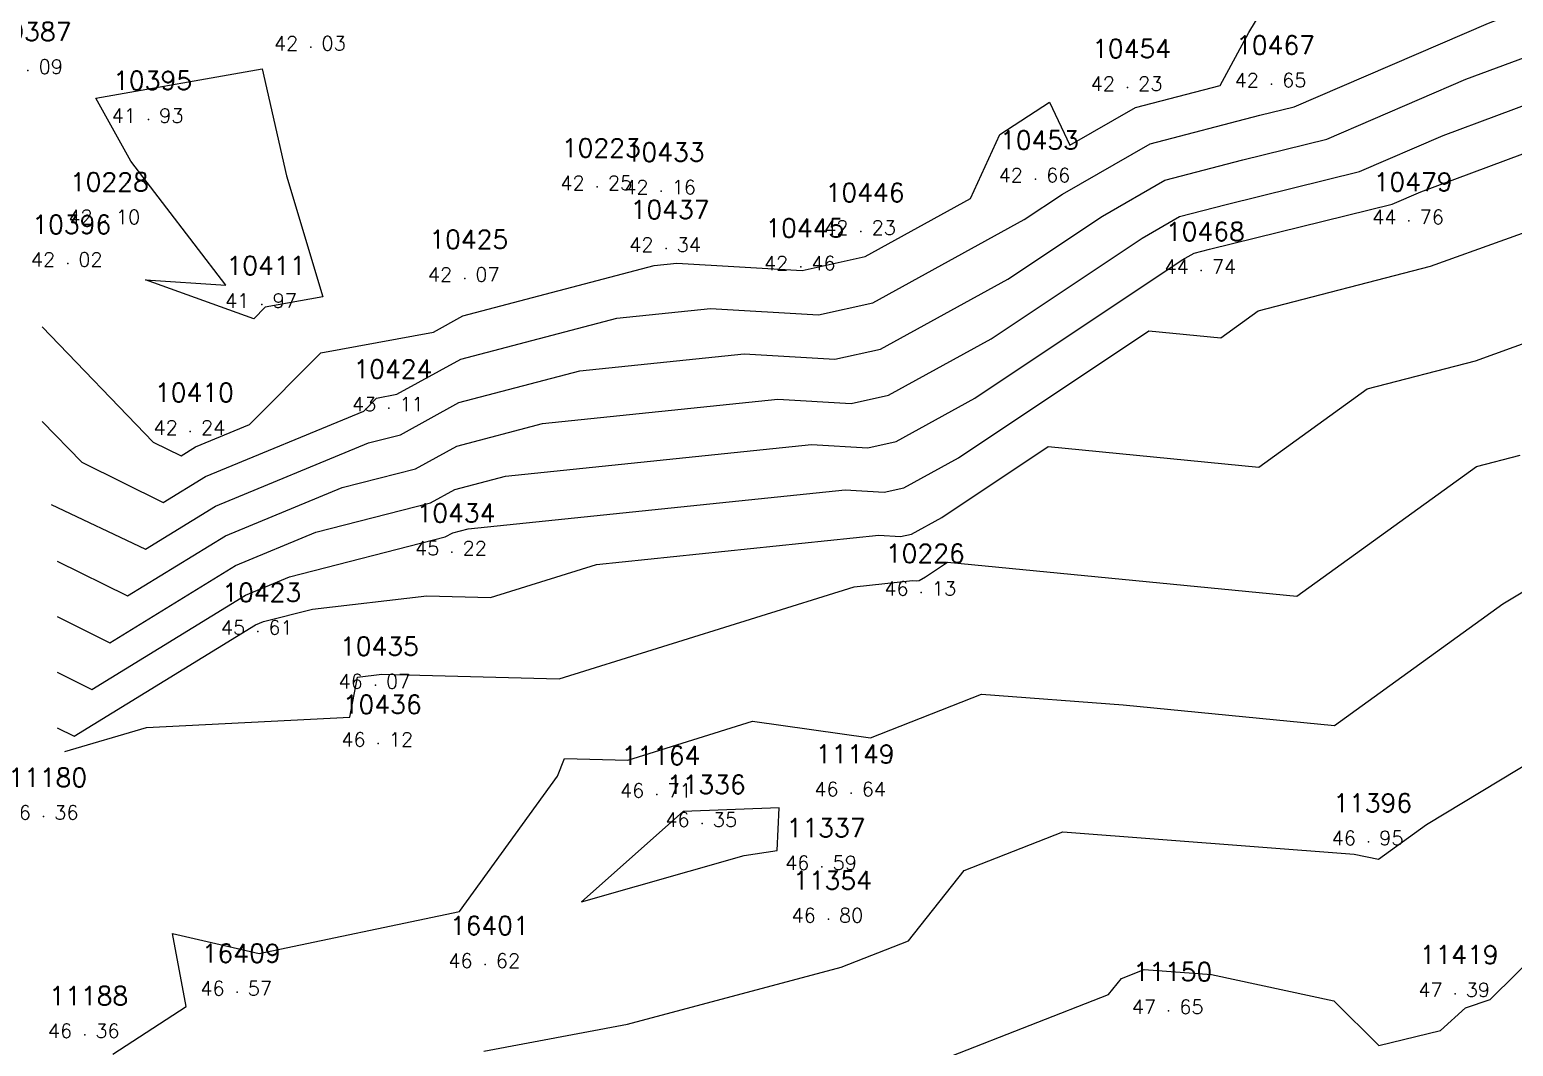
# Model space of a CAD drawing. Header units: millimetres. Extents: x 1412565 to 1412813, y 4931476 to 4931699.
# Drawn here: x 1412588.55 to 1412609.48, y 4931643.51 to 4931657.85 of the extents above; entities that cross this region are included whole.
import ezdxf
from ezdxf.enums import TextEntityAlignment as Align

# ---------------------------------------------------------------- set-up
doc = ezdxf.new("R2010")
doc.units = ezdxf.units.MM
for name, color, linetype in [('CIVIL', 50, 'Continuous'), ('CIVIL-DRAW', 80, 'Continuous'), ('CIVIL-NONAME', 130, 'Continuous'), ('CIVIL-TEXT', 240, 'Continuous'), ('CIVIL-Z', 50, 'Continuous'), ('Tcontours0', 7, 'Continuous'), ('Tcontours1', 7, 'Continuous'), ('Tcontours2', 7, 'Continuous')]:
    doc.layers.add(name, color=color, linetype=linetype)
doc.styles.add('CIVILCADMAIN', font='TXT.SHX')
doc.styles.get("Standard").update_dxf_attribs({"font": 'arial.ttf'})

# ---------------------------------------------------------------- blocks, each defined once
blk = doc.blocks.new('CIVIL-ZZ')
at = {"layer": 'CIVIL-DRAW'}
blk.add_point((0, 0), dxfattribs=at)
at = {"layer": 'CIVIL-NONAME'}
blk.add_attdef('NAME', text='', height=1.8, dxfattribs=at).set_placement((0, 2.1), align=Align.CENTER)
at = {"layer": 'CIVIL-TEXT', "flags": 8}
blk.add_attdef('TEXT', text='', height=2, dxfattribs=at).set_placement((0.2, -3.3), align=Align.CENTER)
at = {"layer": 'CIVIL-Z'}
blk.add_attdef('Z1', text='', height=1.6, dxfattribs=at).set_placement((-0.75, -0.225), align=Align.RIGHT)
blk.add_attdef('Z2', (0.75, -0.225), '', height=1.6, dxfattribs=at)

msp = doc.modelspace()

# ---------------------------------------------------------------- linework, layer by layer
at = {"layer": 'Tcontours0', "elevation": 45}
msp.add_lwpolyline([(1412588.942, 4931648.785), (1412589.433, 4931648.542), (1412591.598, 4931649.87), (1412592.221, 4931650.129), (1412594.417, 4931650.692), (1412594.523, 4931650.75), (1412594.741, 4931650.807), (1412600.057, 4931651.356), (1412600.607, 4931651.323), (1412600.884, 4931651.385), (1412601.654, 4931651.809), (1412604.341, 4931653.601), (1412605.358, 4931653.502), (1412605.881, 4931653.88), (1412608.314, 4931654.511), (1412610.412, 4931655.262)], dxfattribs=at)
at = {"layer": 'Tcontours1'}
for points, elevation in [([(1412588.73, 4931652.323), (1412589.29, 4931651.745), (1412590.438, 4931651.178), (1412591.034, 4931651.544), (1412593.266, 4931652.468), (1412593.447, 4931652.651), (1412593.733, 4931652.704), (1412594.637, 4931653.2), (1412596.838, 4931653.779), (1412598.157, 4931653.915), (1412599.68, 4931653.825), (1412600.448, 4931653.995), (1412602.582, 4931655.169), (1412603.122, 4931655.529), (1412604.359, 4931656.239), (1412605.904, 4931656.64), (1412606.392, 4931656.76), (1412609.132, 4931657.94), (1412609.351, 4931658.022), (1412609.531, 4931658.125)], 43), ([(1412589.486, 4931656.882), (1412591.833, 4931657.294), (1412592.175, 4931655.785), (1412592.688, 4931654.081), (1412591.877, 4931653.932), (1412591.718, 4931653.771), (1412590.186, 4931654.318), (1412591.32, 4931654.242), (1412589.979, 4931655.991), (1412589.486, 4931656.882)], 42), ([(1412588.942, 4931650.351), (1412589.936, 4931649.86), (1412591.316, 4931650.707), (1412592.961, 4931651.389), (1412593.995, 4931651.654), (1412594.58, 4931651.975), (1412595.789, 4931652.293), (1412599.107, 4931652.636), (1412600.143, 4931652.574), (1412600.666, 4931652.69), (1412602.118, 4931653.489), (1412604.247, 4931654.909), (1412604.773, 4931655.211), (1412605.431, 4931655.381), (1412607.311, 4931655.845), (1412608.494, 4931656.355), (1412610.006, 4931656.917)], 44), ([(1412589.05, 4931647.667), (1412590.2, 4931648.003), (1412593.07, 4931648.152), (1412593.177, 4931648.716), (1412593.519, 4931648.755), (1412596.023, 4931648.69), (1412600.184, 4931649.991), (1412601.007, 4931650.076), (1412601.07, 4931650.073), (1412601.102, 4931650.08), (1412601.19, 4931650.128), (1412601.499, 4931650.335), (1412606.426, 4931649.855), (1412608.962, 4931651.686), (1412609.58, 4931651.846)], 46), ([(1412594.959, 4931643.438), (1412596.987, 4931643.822), (1412600.002, 4931644.626), (1412600.949, 4931644.996), (1412601.737, 4931645.986), (1412603.128, 4931646.533), (1412607.239, 4931646.22), (1412607.579, 4931646.147), (1412608.257, 4931646.637), (1412610.319, 4931647.882), (1412610.838, 4931647.887), (1412614.509, 4931648.284), (1412614.779, 4931648.91), (1412615.931, 4931648.896), (1412616.338, 4931648.819), (1412616.742, 4931648.995), (1412617.381, 4931648.639), (1412619.401, 4931648.888), (1412620.823, 4931648.377), (1412620.916, 4931648.38), (1412621.26, 4931648.52), (1412624.083, 4931649.658), (1412624.495, 4931649.699), (1412626.968, 4931649.643)], 47)]:
    msp.add_lwpolyline(points, dxfattribs=dict(at, elevation=elevation))
at = {"layer": 'Tcontours2'}
for points, elevation in [([(1412588.728, 4931653.654), (1412590.297, 4931652.031), (1412590.689, 4931651.837), (1412590.893, 4931651.962), (1412591.657, 4931652.279), (1412592.662, 4931653.291), (1412594.248, 4931653.583), (1412594.665, 4931653.813), (1412597.362, 4931654.522), (1412597.682, 4931654.555), (1412599.449, 4931654.45), (1412600.339, 4931654.648), (1412601.825, 4931655.465), (1412602.24, 4931656.369), (1412602.939, 4931656.825), (1412603.224, 4931656.22), (1412604.152, 4931656.752), (1412605.345, 4931657.062), (1412605.752, 4931657.808), (1412606.099, 4931658.387)], 42.5), ([(1412588.859, 4931651.148), (1412590.187, 4931650.519), (1412591.175, 4931651.126), (1412593.331, 4931652.019), (1412593.785, 4931652.135), (1412594.608, 4931652.588), (1412596.314, 4931653.036), (1412598.632, 4931653.276), (1412599.912, 4931653.199), (1412600.557, 4931653.342), (1412602.35, 4931654.329), (1412603.685, 4931655.219), (1412604.566, 4931655.725), (1412605.667, 4931656.01), (1412606.852, 4931656.303), (1412608.813, 4931657.148), (1412609.678, 4931657.47)], 43.5), ([(1412588.942, 4931649.568), (1412589.685, 4931649.201), (1412591.457, 4931650.289), (1412592.591, 4931650.759), (1412594.206, 4931651.173), (1412594.551, 4931651.362), (1412595.265, 4931651.55), (1412599.582, 4931651.996), (1412600.375, 4931651.949), (1412600.775, 4931652.037), (1412601.886, 4931652.649), (1412604.81, 4931654.599), (1412604.981, 4931654.697), (1412605.194, 4931654.752), (1412607.771, 4931655.388), (1412608.176, 4931655.562), (1412610.333, 4931656.365)], 44.5), ([(1412588.942, 4931648.002), (1412589.182, 4931647.883), (1412591.739, 4931649.452), (1412591.851, 4931649.499), (1412592.543, 4931649.676), (1412594.154, 4931649.861), (1412595.053, 4931649.837), (1412596.547, 4931650.305), (1412600.532, 4931650.716), (1412600.838, 4931650.698), (1412600.993, 4931650.732), (1412601.422, 4931650.968), (1412602.92, 4931651.968), (1412605.892, 4931651.678), (1412607.422, 4931652.783), (1412608.947, 4931653.178), (1412610.262, 4931653.649)], 45.5), ([(1412589.726, 4931643.398), (1412590.763, 4931644.07), (1412590.57, 4931645.097), (1412591.79, 4931644.816), (1412594.618, 4931645.409), (1412596.001, 4931647.316), (1412596.097, 4931647.565), (1412596.993, 4931647.542), (1412598.751, 4931648.092), (1412600.412, 4931647.857), (1412601.98, 4931648.474), (1412603.977, 4931648.322), (1412606.959, 4931648.031), (1412609.336, 4931649.747), (1412610.085, 4931650.199)], 46.5), ([(1412596.34, 4931645.544), (1412598.633, 4931646.2), (1412599.096, 4931646.269), (1412599.126, 4931646.872), (1412597.773, 4931646.821), (1412596.34, 4931645.544)], 46.5), ([(1412600.457, 4931642.94), (1412603.773, 4931644.238), (1412603.955, 4931644.466), (1412604.276, 4931644.592), (1412605.224, 4931644.52), (1412606.951, 4931644.148), (1412607.584, 4931643.521), (1412608.456, 4931643.731), (1412608.808, 4931644.051), (1412609.153, 4931644.169), (1412610.633, 4931645.625)], 47.5)]:
    msp.add_lwpolyline(points, dxfattribs=dict(at, elevation=elevation))

# ---------------------------------------------------------------- block references
at = {"layer": 'CIVIL'}
ref = msp.add_blockref('CIVIL-ZZ', (1412592.52, 4931657.6, 42.03), dxfattribs=dict(at, xscale=0.2, yscale=0.2))
ref.add_attrib('Z2', '03', (1412592.67, 4931657.555), dxfattribs={"layer": 'CIVIL-Z', "height": 0.2, "style": 'CIVILCADMAIN'})
ref.add_attrib('Z1', '42', (1412592, 4931657.555), dxfattribs={"layer": 'CIVIL-Z', "height": 0.2, "style": 'CIVILCADMAIN'})
ref.add_attrib('NAME', '10225', (1412592.02, 4931658.02), dxfattribs={"layer": 'CIVIL-NONAME', "height": 0.26, "style": 'CIVILCADMAIN'})
ref = msp.add_blockref('CIVIL-ZZ', (1412588.53, 4931657.27, 42.09), dxfattribs=dict(at, xscale=0.2, yscale=0.2))
ref.add_attrib('Z2', '09', (1412588.68, 4931657.225), dxfattribs={"layer": 'CIVIL-Z', "height": 0.2, "style": 'CIVILCADMAIN'})
ref.add_attrib('Z1', '42', (1412588.01, 4931657.225), dxfattribs={"layer": 'CIVIL-Z', "height": 0.2, "style": 'CIVILCADMAIN'})
ref.add_attrib('NAME', '10387', (1412588.03, 4931657.69), dxfattribs={"layer": 'CIVIL-NONAME', "height": 0.26, "style": 'CIVILCADMAIN'})
ref = msp.add_blockref('CIVIL-ZZ', (1412604.04, 4931657.03, 42.23), dxfattribs=dict(at, xscale=0.2, yscale=0.2))
ref.add_attrib('Z2', '23', (1412604.19, 4931656.985), dxfattribs={"layer": 'CIVIL-Z', "height": 0.2, "style": 'CIVILCADMAIN'})
ref.add_attrib('Z1', '42', (1412603.52, 4931656.985), dxfattribs={"layer": 'CIVIL-Z', "height": 0.2, "style": 'CIVILCADMAIN'})
ref.add_attrib('NAME', '10454', (1412603.54, 4931657.45), dxfattribs={"layer": 'CIVIL-NONAME', "height": 0.26, "style": 'CIVILCADMAIN'})
ref = msp.add_blockref('CIVIL-ZZ', (1412606.07, 4931657.08, 42.65), dxfattribs=dict(at, xscale=0.2, yscale=0.2))
ref.add_attrib('Z2', '65', (1412606.22, 4931657.035), dxfattribs={"layer": 'CIVIL-Z', "height": 0.2, "style": 'CIVILCADMAIN'})
ref.add_attrib('Z1', '42', (1412605.55, 4931657.035), dxfattribs={"layer": 'CIVIL-Z', "height": 0.2, "style": 'CIVILCADMAIN'})
ref.add_attrib('NAME', '10467', (1412605.57, 4931657.5), dxfattribs={"layer": 'CIVIL-NONAME', "height": 0.26, "style": 'CIVILCADMAIN'})
ref = msp.add_blockref('CIVIL-ZZ', (1412590.23, 4931656.58, 41.93), dxfattribs=dict(at, xscale=0.2, yscale=0.2))
ref.add_attrib('Z2', '93', (1412590.38, 4931656.535), dxfattribs={"layer": 'CIVIL-Z', "height": 0.2, "style": 'CIVILCADMAIN'})
ref.add_attrib('Z1', '41', (1412589.71, 4931656.535), dxfattribs={"layer": 'CIVIL-Z', "height": 0.2, "style": 'CIVILCADMAIN'})
ref.add_attrib('NAME', '10395', (1412589.73, 4931657), dxfattribs={"layer": 'CIVIL-NONAME', "height": 0.26, "style": 'CIVILCADMAIN'})
ref = msp.add_blockref('CIVIL-ZZ', (1412602.74, 4931655.74, 42.66), dxfattribs=dict(at, xscale=0.2, yscale=0.2))
ref.add_attrib('Z2', '66', (1412602.89, 4931655.695), dxfattribs={"layer": 'CIVIL-Z', "height": 0.2, "style": 'CIVILCADMAIN'})
ref.add_attrib('Z1', '42', (1412602.22, 4931655.695), dxfattribs={"layer": 'CIVIL-Z', "height": 0.2, "style": 'CIVILCADMAIN'})
ref.add_attrib('NAME', '10453', (1412602.24, 4931656.16), dxfattribs={"layer": 'CIVIL-NONAME', "height": 0.26, "style": 'CIVILCADMAIN'})
ref = msp.add_blockref('CIVIL-ZZ', (1412596.56, 4931655.63, 42.25), dxfattribs=dict(at, xscale=0.2, yscale=0.2))
ref.add_attrib('Z2', '25', (1412596.71, 4931655.585), dxfattribs={"layer": 'CIVIL-Z', "height": 0.2, "style": 'CIVILCADMAIN'})
ref.add_attrib('Z1', '42', (1412596.04, 4931655.585), dxfattribs={"layer": 'CIVIL-Z', "height": 0.2, "style": 'CIVILCADMAIN'})
ref.add_attrib('NAME', '10223', (1412596.06, 4931656.05), dxfattribs={"layer": 'CIVIL-NONAME', "height": 0.26, "style": 'CIVILCADMAIN'})
ref = msp.add_blockref('CIVIL-ZZ', (1412597.46, 4931655.57, 42.16), dxfattribs=dict(at, xscale=0.2, yscale=0.2))
ref.add_attrib('Z2', '16', (1412597.61, 4931655.525), dxfattribs={"layer": 'CIVIL-Z', "height": 0.2, "style": 'CIVILCADMAIN'})
ref.add_attrib('Z1', '42', (1412596.94, 4931655.525), dxfattribs={"layer": 'CIVIL-Z', "height": 0.2, "style": 'CIVILCADMAIN'})
ref.add_attrib('NAME', '10433', (1412596.96, 4931655.99), dxfattribs={"layer": 'CIVIL-NONAME', "height": 0.26, "style": 'CIVILCADMAIN'})
ref = msp.add_blockref('CIVIL-ZZ', (1412589.62, 4931655.15, 42.1), dxfattribs=dict(at, xscale=0.2, yscale=0.2))
ref.add_attrib('Z2', '10', (1412589.77, 4931655.105), dxfattribs={"layer": 'CIVIL-Z', "height": 0.2, "style": 'CIVILCADMAIN'})
ref.add_attrib('Z1', '42', (1412589.1, 4931655.105), dxfattribs={"layer": 'CIVIL-Z', "height": 0.2, "style": 'CIVILCADMAIN'})
ref.add_attrib('NAME', '10228', (1412589.12, 4931655.57), dxfattribs={"layer": 'CIVIL-NONAME', "height": 0.26, "style": 'CIVILCADMAIN'})
ref = msp.add_blockref('CIVIL-ZZ', (1412608.01, 4931655.15, 44.76), dxfattribs=dict(at, xscale=0.2, yscale=0.2))
ref.add_attrib('Z2', '76', (1412608.16, 4931655.105), dxfattribs={"layer": 'CIVIL-Z', "height": 0.2, "style": 'CIVILCADMAIN'})
ref.add_attrib('Z1', '44', (1412607.49, 4931655.105), dxfattribs={"layer": 'CIVIL-Z', "height": 0.2, "style": 'CIVILCADMAIN'})
ref.add_attrib('NAME', '10479', (1412607.51, 4931655.57), dxfattribs={"layer": 'CIVIL-NONAME', "height": 0.26, "style": 'CIVILCADMAIN'})
ref = msp.add_blockref('CIVIL-ZZ', (1412600.28, 4931655, 42.23), dxfattribs=dict(at, xscale=0.2, yscale=0.2))
ref.add_attrib('Z2', '23', (1412600.43, 4931654.955), dxfattribs={"layer": 'CIVIL-Z', "height": 0.2, "style": 'CIVILCADMAIN'})
ref.add_attrib('Z1', '42', (1412599.76, 4931654.955), dxfattribs={"layer": 'CIVIL-Z', "height": 0.2, "style": 'CIVILCADMAIN'})
ref.add_attrib('NAME', '10446', (1412599.78, 4931655.42), dxfattribs={"layer": 'CIVIL-NONAME', "height": 0.26, "style": 'CIVILCADMAIN'})
ref = msp.add_blockref('CIVIL-ZZ', (1412597.53, 4931654.76, 42.34), dxfattribs=dict(at, xscale=0.2, yscale=0.2))
ref.add_attrib('Z2', '34', (1412597.68, 4931654.715), dxfattribs={"layer": 'CIVIL-Z', "height": 0.2, "style": 'CIVILCADMAIN'})
ref.add_attrib('Z1', '42', (1412597.01, 4931654.715), dxfattribs={"layer": 'CIVIL-Z', "height": 0.2, "style": 'CIVILCADMAIN'})
ref.add_attrib('NAME', '10437', (1412597.03, 4931655.18), dxfattribs={"layer": 'CIVIL-NONAME', "height": 0.26, "style": 'CIVILCADMAIN'})
ref = msp.add_blockref('CIVIL-ZZ', (1412589.09, 4931654.55, 42.02), dxfattribs=dict(at, xscale=0.2, yscale=0.2))
ref.add_attrib('Z2', '02', (1412589.24, 4931654.505), dxfattribs={"layer": 'CIVIL-Z', "height": 0.2, "style": 'CIVILCADMAIN'})
ref.add_attrib('Z1', '42', (1412588.57, 4931654.505), dxfattribs={"layer": 'CIVIL-Z', "height": 0.2, "style": 'CIVILCADMAIN'})
ref.add_attrib('NAME', '10396', (1412588.59, 4931654.97), dxfattribs={"layer": 'CIVIL-NONAME', "height": 0.26, "style": 'CIVILCADMAIN'})
ref = msp.add_blockref('CIVIL-ZZ', (1412599.43, 4931654.5, 42.46), dxfattribs=dict(at, xscale=0.2, yscale=0.2))
ref.add_attrib('Z2', '46', (1412599.58, 4931654.455), dxfattribs={"layer": 'CIVIL-Z', "height": 0.2, "style": 'CIVILCADMAIN'})
ref.add_attrib('Z1', '42', (1412598.91, 4931654.455), dxfattribs={"layer": 'CIVIL-Z', "height": 0.2, "style": 'CIVILCADMAIN'})
ref.add_attrib('NAME', '10445', (1412598.93, 4931654.92), dxfattribs={"layer": 'CIVIL-NONAME', "height": 0.26, "style": 'CIVILCADMAIN'})
ref = msp.add_blockref('CIVIL-ZZ', (1412605.08, 4931654.45, 44.74), dxfattribs=dict(at, xscale=0.2, yscale=0.2))
ref.add_attrib('Z2', '74', (1412605.23, 4931654.405), dxfattribs={"layer": 'CIVIL-Z', "height": 0.2, "style": 'CIVILCADMAIN'})
ref.add_attrib('Z1', '44', (1412604.56, 4931654.405), dxfattribs={"layer": 'CIVIL-Z', "height": 0.2, "style": 'CIVILCADMAIN'})
ref.add_attrib('NAME', '10468', (1412604.58, 4931654.87), dxfattribs={"layer": 'CIVIL-NONAME', "height": 0.26, "style": 'CIVILCADMAIN'})
ref = msp.add_blockref('CIVIL-ZZ', (1412594.69, 4931654.34, 42.07), dxfattribs=dict(at, xscale=0.2, yscale=0.2))
ref.add_attrib('Z2', '07', (1412594.84, 4931654.295), dxfattribs={"layer": 'CIVIL-Z', "height": 0.2, "style": 'CIVILCADMAIN'})
ref.add_attrib('Z1', '42', (1412594.17, 4931654.295), dxfattribs={"layer": 'CIVIL-Z', "height": 0.2, "style": 'CIVILCADMAIN'})
ref.add_attrib('NAME', '10425', (1412594.19, 4931654.76), dxfattribs={"layer": 'CIVIL-NONAME', "height": 0.26, "style": 'CIVILCADMAIN'})
ref = msp.add_blockref('CIVIL-ZZ', (1412591.83, 4931653.97, 41.97), dxfattribs=dict(at, xscale=0.2, yscale=0.2))
ref.add_attrib('Z2', '97', (1412591.98, 4931653.925), dxfattribs={"layer": 'CIVIL-Z', "height": 0.2, "style": 'CIVILCADMAIN'})
ref.add_attrib('Z1', '41', (1412591.31, 4931653.925), dxfattribs={"layer": 'CIVIL-Z', "height": 0.2, "style": 'CIVILCADMAIN'})
ref.add_attrib('NAME', '10411', (1412591.33, 4931654.39), dxfattribs={"layer": 'CIVIL-NONAME', "height": 0.26, "style": 'CIVILCADMAIN'})
ref = msp.add_blockref('CIVIL-ZZ', (1412593.62, 4931652.51, 43.11), dxfattribs=dict(at, xscale=0.2, yscale=0.2))
ref.add_attrib('Z2', '11', (1412593.77, 4931652.465), dxfattribs={"layer": 'CIVIL-Z', "height": 0.2, "style": 'CIVILCADMAIN'})
ref.add_attrib('Z1', '43', (1412593.1, 4931652.465), dxfattribs={"layer": 'CIVIL-Z', "height": 0.2, "style": 'CIVILCADMAIN'})
ref.add_attrib('NAME', '10424', (1412593.12, 4931652.93), dxfattribs={"layer": 'CIVIL-NONAME', "height": 0.26, "style": 'CIVILCADMAIN'})
ref = msp.add_blockref('CIVIL-ZZ', (1412590.82, 4931652.18, 42.24), dxfattribs=dict(at, xscale=0.2, yscale=0.2))
ref.add_attrib('Z2', '24', (1412590.97, 4931652.135), dxfattribs={"layer": 'CIVIL-Z', "height": 0.2, "style": 'CIVILCADMAIN'})
ref.add_attrib('Z1', '42', (1412590.3, 4931652.135), dxfattribs={"layer": 'CIVIL-Z', "height": 0.2, "style": 'CIVILCADMAIN'})
ref.add_attrib('NAME', '10410', (1412590.32, 4931652.6), dxfattribs={"layer": 'CIVIL-NONAME', "height": 0.26, "style": 'CIVILCADMAIN'})
ref = msp.add_blockref('CIVIL-ZZ', (1412594.51, 4931650.48, 45.22), dxfattribs=dict(at, xscale=0.2, yscale=0.2))
ref.add_attrib('Z2', '22', (1412594.66, 4931650.435), dxfattribs={"layer": 'CIVIL-Z', "height": 0.2, "style": 'CIVILCADMAIN'})
ref.add_attrib('Z1', '45', (1412593.99, 4931650.435), dxfattribs={"layer": 'CIVIL-Z', "height": 0.2, "style": 'CIVILCADMAIN'})
ref.add_attrib('NAME', '10434', (1412594.01, 4931650.9), dxfattribs={"layer": 'CIVIL-NONAME', "height": 0.26, "style": 'CIVILCADMAIN'})
ref = msp.add_blockref('CIVIL-ZZ', (1412601.13, 4931649.91, 46.13), dxfattribs=dict(at, xscale=0.2, yscale=0.2))
ref.add_attrib('Z2', '13', (1412601.28, 4931649.865), dxfattribs={"layer": 'CIVIL-Z', "height": 0.2, "style": 'CIVILCADMAIN'})
ref.add_attrib('Z1', '46', (1412600.61, 4931649.865), dxfattribs={"layer": 'CIVIL-Z', "height": 0.2, "style": 'CIVILCADMAIN'})
ref.add_attrib('NAME', '10226', (1412600.63, 4931650.33), dxfattribs={"layer": 'CIVIL-NONAME', "height": 0.26, "style": 'CIVILCADMAIN'})
ref = msp.add_blockref('CIVIL-ZZ', (1412591.77, 4931649.36, 45.61), dxfattribs=dict(at, xscale=0.2, yscale=0.2))
ref.add_attrib('Z2', '61', (1412591.92, 4931649.315), dxfattribs={"layer": 'CIVIL-Z', "height": 0.2, "style": 'CIVILCADMAIN'})
ref.add_attrib('Z1', '45', (1412591.25, 4931649.315), dxfattribs={"layer": 'CIVIL-Z', "height": 0.2, "style": 'CIVILCADMAIN'})
ref.add_attrib('NAME', '10423', (1412591.27, 4931649.78), dxfattribs={"layer": 'CIVIL-NONAME', "height": 0.26, "style": 'CIVILCADMAIN'})
ref = msp.add_blockref('CIVIL-ZZ', (1412593.43, 4931648.6, 46.07), dxfattribs=dict(at, xscale=0.2, yscale=0.2))
ref.add_attrib('Z2', '07', (1412593.58, 4931648.555), dxfattribs={"layer": 'CIVIL-Z', "height": 0.2, "style": 'CIVILCADMAIN'})
ref.add_attrib('Z1', '46', (1412592.91, 4931648.555), dxfattribs={"layer": 'CIVIL-Z', "height": 0.2, "style": 'CIVILCADMAIN'})
ref.add_attrib('NAME', '10435', (1412592.93, 4931649.02), dxfattribs={"layer": 'CIVIL-NONAME', "height": 0.26, "style": 'CIVILCADMAIN'})
ref = msp.add_blockref('CIVIL-ZZ', (1412593.47, 4931647.78, 46.12), dxfattribs=dict(at, xscale=0.2, yscale=0.2))
ref.add_attrib('Z2', '12', (1412593.62, 4931647.735), dxfattribs={"layer": 'CIVIL-Z', "height": 0.2, "style": 'CIVILCADMAIN'})
ref.add_attrib('Z1', '46', (1412592.95, 4931647.735), dxfattribs={"layer": 'CIVIL-Z', "height": 0.2, "style": 'CIVILCADMAIN'})
ref.add_attrib('NAME', '10436', (1412592.97, 4931648.2), dxfattribs={"layer": 'CIVIL-NONAME', "height": 0.26, "style": 'CIVILCADMAIN'})
ref = msp.add_blockref('CIVIL-ZZ', (1412597.4, 4931647.06, 46.71), dxfattribs=dict(at, xscale=0.2, yscale=0.2))
ref.add_attrib('Z2', '71', (1412597.55, 4931647.015), dxfattribs={"layer": 'CIVIL-Z', "height": 0.2, "style": 'CIVILCADMAIN'})
ref.add_attrib('Z1', '46', (1412596.88, 4931647.015), dxfattribs={"layer": 'CIVIL-Z', "height": 0.2, "style": 'CIVILCADMAIN'})
ref.add_attrib('NAME', '11164', (1412596.9, 4931647.48), dxfattribs={"layer": 'CIVIL-NONAME', "height": 0.26, "style": 'CIVILCADMAIN'})
ref = msp.add_blockref('CIVIL-ZZ', (1412600.14, 4931647.08, 46.64), dxfattribs=dict(at, xscale=0.2, yscale=0.2))
ref.add_attrib('Z2', '64', (1412600.29, 4931647.035), dxfattribs={"layer": 'CIVIL-Z', "height": 0.2, "style": 'CIVILCADMAIN'})
ref.add_attrib('Z1', '46', (1412599.62, 4931647.035), dxfattribs={"layer": 'CIVIL-Z', "height": 0.2, "style": 'CIVILCADMAIN'})
ref.add_attrib('NAME', '11149', (1412599.64, 4931647.5), dxfattribs={"layer": 'CIVIL-NONAME', "height": 0.26, "style": 'CIVILCADMAIN'})
ref = msp.add_blockref('CIVIL-ZZ', (1412588.75, 4931646.75, 46.36), dxfattribs=dict(at, xscale=0.2, yscale=0.2))
ref.add_attrib('Z2', '36', (1412588.9, 4931646.705), dxfattribs={"layer": 'CIVIL-Z', "height": 0.2, "style": 'CIVILCADMAIN'})
ref.add_attrib('Z1', '46', (1412588.23, 4931646.705), dxfattribs={"layer": 'CIVIL-Z', "height": 0.2, "style": 'CIVILCADMAIN'})
ref.add_attrib('NAME', '11180', (1412588.25, 4931647.17), dxfattribs={"layer": 'CIVIL-NONAME', "height": 0.26, "style": 'CIVILCADMAIN'})
ref = msp.add_blockref('CIVIL-ZZ', (1412598.04, 4931646.65, 46.35), dxfattribs=dict(at, xscale=0.2, yscale=0.2))
ref.add_attrib('Z2', '35', (1412598.19, 4931646.605), dxfattribs={"layer": 'CIVIL-Z', "height": 0.2, "style": 'CIVILCADMAIN'})
ref.add_attrib('Z1', '46', (1412597.52, 4931646.605), dxfattribs={"layer": 'CIVIL-Z', "height": 0.2, "style": 'CIVILCADMAIN'})
ref.add_attrib('NAME', '11336', (1412597.54, 4931647.07), dxfattribs={"layer": 'CIVIL-NONAME', "height": 0.26, "style": 'CIVILCADMAIN'})
ref = msp.add_blockref('CIVIL-ZZ', (1412607.44, 4931646.39, 46.95), dxfattribs=dict(at, xscale=0.2, yscale=0.2))
ref.add_attrib('Z2', '95', (1412607.59, 4931646.345), dxfattribs={"layer": 'CIVIL-Z', "height": 0.2, "style": 'CIVILCADMAIN'})
ref.add_attrib('Z1', '46', (1412606.92, 4931646.345), dxfattribs={"layer": 'CIVIL-Z', "height": 0.2, "style": 'CIVILCADMAIN'})
ref.add_attrib('NAME', '11396', (1412606.94, 4931646.81), dxfattribs={"layer": 'CIVIL-NONAME', "height": 0.26, "style": 'CIVILCADMAIN'})
ref = msp.add_blockref('CIVIL-ZZ', (1412599.73, 4931646.04, 46.59), dxfattribs=dict(at, xscale=0.2, yscale=0.2))
ref.add_attrib('Z2', '59', (1412599.88, 4931645.995), dxfattribs={"layer": 'CIVIL-Z', "height": 0.2, "style": 'CIVILCADMAIN'})
ref.add_attrib('Z1', '46', (1412599.21, 4931645.995), dxfattribs={"layer": 'CIVIL-Z', "height": 0.2, "style": 'CIVILCADMAIN'})
ref.add_attrib('NAME', '11337', (1412599.23, 4931646.46), dxfattribs={"layer": 'CIVIL-NONAME', "height": 0.26, "style": 'CIVILCADMAIN'})
ref = msp.add_blockref('CIVIL-ZZ', (1412599.82, 4931645.3, 46.8), dxfattribs=dict(at, xscale=0.2, yscale=0.2))
ref.add_attrib('Z2', '80', (1412599.97, 4931645.255), dxfattribs={"layer": 'CIVIL-Z', "height": 0.2, "style": 'CIVILCADMAIN'})
ref.add_attrib('Z1', '46', (1412599.3, 4931645.255), dxfattribs={"layer": 'CIVIL-Z', "height": 0.2, "style": 'CIVILCADMAIN'})
ref.add_attrib('NAME', '11354', (1412599.32, 4931645.72), dxfattribs={"layer": 'CIVIL-NONAME', "height": 0.26, "style": 'CIVILCADMAIN'})
ref = msp.add_blockref('CIVIL-ZZ', (1412594.98, 4931644.66, 46.62), dxfattribs=dict(at, xscale=0.2, yscale=0.2))
ref.add_attrib('Z2', '62', (1412595.13, 4931644.615), dxfattribs={"layer": 'CIVIL-Z', "height": 0.2, "style": 'CIVILCADMAIN'})
ref.add_attrib('Z1', '46', (1412594.46, 4931644.615), dxfattribs={"layer": 'CIVIL-Z', "height": 0.2, "style": 'CIVILCADMAIN'})
ref.add_attrib('NAME', '16401', (1412594.48, 4931645.08), dxfattribs={"layer": 'CIVIL-NONAME', "height": 0.26, "style": 'CIVILCADMAIN'})
ref = msp.add_blockref('CIVIL-ZZ', (1412591.48, 4931644.27, 46.57), dxfattribs=dict(at, xscale=0.2, yscale=0.2))
ref.add_attrib('Z2', '57', (1412591.63, 4931644.225), dxfattribs={"layer": 'CIVIL-Z', "height": 0.2, "style": 'CIVILCADMAIN'})
ref.add_attrib('Z1', '46', (1412590.96, 4931644.225), dxfattribs={"layer": 'CIVIL-Z', "height": 0.2, "style": 'CIVILCADMAIN'})
ref.add_attrib('NAME', '16409', (1412590.98, 4931644.69), dxfattribs={"layer": 'CIVIL-NONAME', "height": 0.26, "style": 'CIVILCADMAIN'})
ref = msp.add_blockref('CIVIL-ZZ', (1412608.66, 4931644.25, 47.39), dxfattribs=dict(at, xscale=0.2, yscale=0.2))
ref.add_attrib('Z2', '39', (1412608.81, 4931644.205), dxfattribs={"layer": 'CIVIL-Z', "height": 0.2, "style": 'CIVILCADMAIN'})
ref.add_attrib('Z1', '47', (1412608.14, 4931644.205), dxfattribs={"layer": 'CIVIL-Z', "height": 0.2, "style": 'CIVILCADMAIN'})
ref.add_attrib('NAME', '11419', (1412608.16, 4931644.67), dxfattribs={"layer": 'CIVIL-NONAME', "height": 0.26, "style": 'CIVILCADMAIN'})
ref = msp.add_blockref('CIVIL-ZZ', (1412604.62, 4931644.01, 47.65), dxfattribs=dict(at, xscale=0.2, yscale=0.2))
ref.add_attrib('Z2', '65', (1412604.77, 4931643.965), dxfattribs={"layer": 'CIVIL-Z', "height": 0.2, "style": 'CIVILCADMAIN'})
ref.add_attrib('Z1', '47', (1412604.1, 4931643.965), dxfattribs={"layer": 'CIVIL-Z', "height": 0.2, "style": 'CIVILCADMAIN'})
ref.add_attrib('NAME', '11150', (1412604.12, 4931644.43), dxfattribs={"layer": 'CIVIL-NONAME', "height": 0.26, "style": 'CIVILCADMAIN'})
ref = msp.add_blockref('CIVIL-ZZ', (1412589.33, 4931643.67, 46.36), dxfattribs=dict(at, xscale=0.2, yscale=0.2))
ref.add_attrib('Z2', '36', (1412589.48, 4931643.625), dxfattribs={"layer": 'CIVIL-Z', "height": 0.2, "style": 'CIVILCADMAIN'})
ref.add_attrib('Z1', '46', (1412588.81, 4931643.625), dxfattribs={"layer": 'CIVIL-Z', "height": 0.2, "style": 'CIVILCADMAIN'})
ref.add_attrib('NAME', '11188', (1412588.83, 4931644.09), dxfattribs={"layer": 'CIVIL-NONAME', "height": 0.26, "style": 'CIVILCADMAIN'})

doc.saveas('drawing.dxf')
